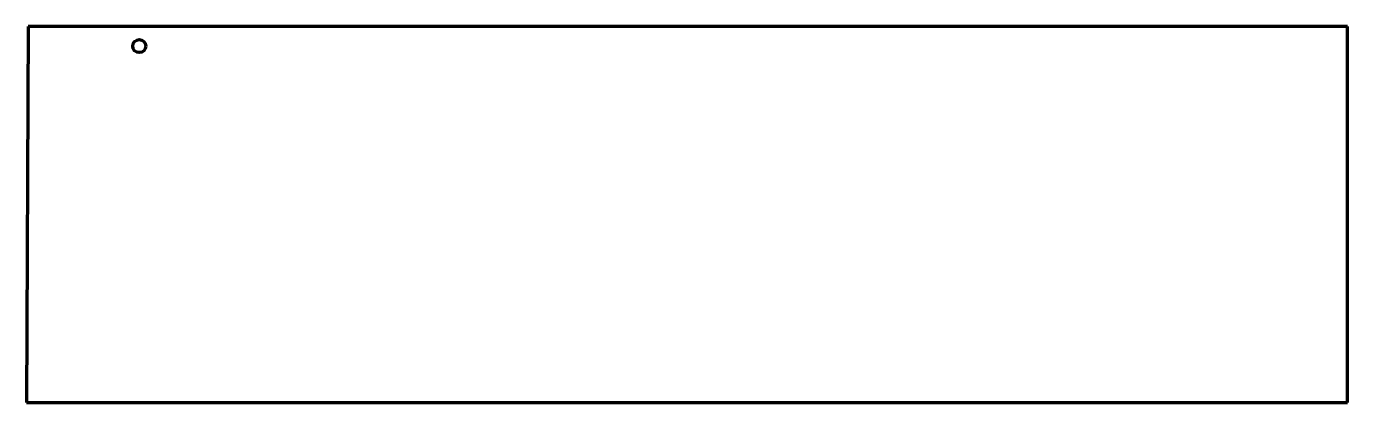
# Model space of a CAD drawing. Header units: inches. Extents: x 0 to 101, y 0 to 29.
import ezdxf

# ---------------------------------------------------------------- set-up
doc = ezdxf.new("R2010")
doc.units = ezdxf.units.IN
doc.header["$MEASUREMENT"] = 0
doc.layers.add('1', color=7, linetype='Continuous')

msp = doc.modelspace()

# ---------------------------------------------------------------- linework, layer by layer
at = {"color": 7, "lineweight": 90}
for p, q in [((0.125, 28.75), (0, 0)), ((101, 28.75), (0.125, 28.75)), ((101, 0), (101, 28.75)), ((0, 0), (101, 0))]:
    msp.add_line(p, q, dxfattribs=at)
at = {"layer": '1', "color": 1, "lineweight": 90}
msp.add_circle((8.625, 27.25), 0.5, dxfattribs=at)

doc.saveas('drawing.dxf')
